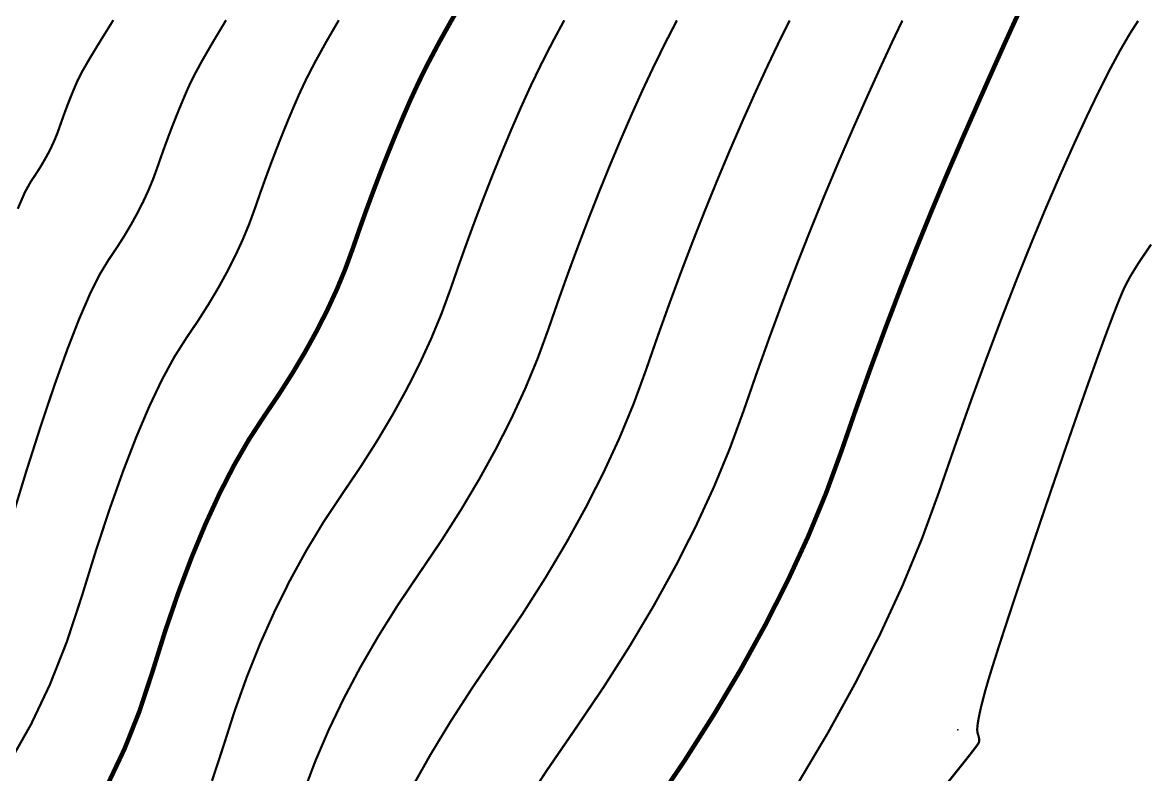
# Model space of a CAD drawing. Extents: x 940 to 1495, y 832 to 1212.
# Drawn here: x 1182.85 to 1220.45, y 868.97 to 894.16 of the extents above; entities that cross this region are included whole.
import ezdxf

# ---------------------------------------------------------------- set-up
doc = ezdxf.new("R2010")
doc.units = 0
doc.header["$LTSCALE"] = 0.5
doc.header["$PDSIZE"] = 0.2
doc.layers.add('DGX', color=2, linetype='CONTINUOUS')
doc.layers.add('ZDH', color=1, linetype='CONTINUOUS')

msp = doc.modelspace()

# ---------------------------------------------------------------- linework, layer by layer
at = {"layer": 'DGX', "color": 3, "linetype": 'Continuous', "const_width": 0.15, "flags": 128}
for points in [[(1197.67, 895.021), (1197.212, 894.236), (1196.798, 893.496), (1196.429, 892.8), (1196.106, 892.15), (1195.827, 891.545), (1195.572, 890.958), (1195.321, 890.361), (1195.075, 889.754), (1194.832, 889.137), (1194.593, 888.511), (1194.358, 887.875), (1194.127, 887.229), (1193.899, 886.573), (1193.656, 885.907), (1193.376, 885.231), (1193.06, 884.546), (1192.708, 883.851), (1192.32, 883.146), (1191.895, 882.431), (1191.434, 881.707), (1190.937, 880.973), (1190.427, 880.192), (1189.93, 879.33), (1189.445, 878.386), (1188.973, 877.36), (1188.512, 876.252), (1188.064, 875.062), (1187.628, 873.79), (1187.205, 872.436), (1186.761, 871.088), (1186.264, 869.834), (1185.714, 868.674)], [(1197.67, 895.021), (1197.212, 894.236), (1196.798, 893.496), (1196.429, 892.8), (1196.106, 892.15), (1195.827, 891.545), (1195.572, 890.958), (1195.321, 890.361), (1195.075, 889.754), (1194.832, 889.137), (1194.593, 888.511), (1194.358, 887.875), (1194.127, 887.229), (1193.899, 886.573), (1193.656, 885.907), (1193.376, 885.231), (1193.06, 884.546), (1192.708, 883.851), (1192.32, 883.146), (1191.895, 882.431), (1191.434, 881.707), (1190.937, 880.973), (1190.427, 880.192), (1189.93, 879.33), (1189.445, 878.386), (1188.973, 877.36), (1188.512, 876.252), (1188.064, 875.062), (1187.628, 873.79), (1187.205, 872.436), (1186.761, 871.088), (1186.264, 869.834), (1185.714, 868.674)], [(1197.67, 895.021), (1197.212, 894.236), (1196.798, 893.496), (1196.429, 892.8), (1196.106, 892.15), (1195.827, 891.545), (1195.572, 890.958), (1195.321, 890.361), (1195.075, 889.754), (1194.832, 889.137), (1194.593, 888.511), (1194.358, 887.875), (1194.127, 887.229), (1193.899, 886.573), (1193.656, 885.907), (1193.376, 885.231), (1193.06, 884.546), (1192.708, 883.851), (1192.32, 883.146), (1191.895, 882.431), (1191.434, 881.707), (1190.937, 880.973), (1190.427, 880.192), (1189.93, 879.33), (1189.445, 878.386), (1188.973, 877.36), (1188.512, 876.252), (1188.064, 875.062), (1187.628, 873.79), (1187.205, 872.436), (1186.761, 871.088), (1186.264, 869.834), (1185.714, 868.674)], [(1197.67, 895.021), (1197.212, 894.236), (1196.798, 893.496), (1196.429, 892.8), (1196.106, 892.15), (1195.827, 891.545), (1195.572, 890.958), (1195.321, 890.361), (1195.075, 889.754), (1194.832, 889.137), (1194.593, 888.511), (1194.358, 887.875), (1194.127, 887.229), (1193.899, 886.573), (1193.656, 885.907), (1193.376, 885.231), (1193.06, 884.546), (1192.708, 883.851), (1192.32, 883.146), (1191.895, 882.431), (1191.434, 881.707), (1190.937, 880.973), (1190.427, 880.192), (1189.93, 879.33), (1189.445, 878.386), (1188.973, 877.36), (1188.512, 876.252), (1188.064, 875.062), (1187.628, 873.79), (1187.205, 872.436), (1186.761, 871.088), (1186.264, 869.834), (1185.714, 868.674)], [(1197.67, 895.021), (1197.212, 894.236), (1196.798, 893.496), (1196.429, 892.8), (1196.106, 892.15), (1195.827, 891.545), (1195.572, 890.958), (1195.321, 890.361), (1195.075, 889.754), (1194.832, 889.137), (1194.593, 888.511), (1194.358, 887.875), (1194.127, 887.229), (1193.899, 886.573), (1193.656, 885.907), (1193.376, 885.231), (1193.06, 884.546), (1192.708, 883.851), (1192.32, 883.146), (1191.895, 882.431), (1191.434, 881.707), (1190.937, 880.973), (1190.427, 880.192), (1189.93, 879.33), (1189.445, 878.386), (1188.973, 877.36), (1188.512, 876.252), (1188.064, 875.062), (1187.628, 873.79), (1187.205, 872.436), (1186.761, 871.088), (1186.264, 869.834), (1185.714, 868.674)], [(1197.67, 895.021), (1197.212, 894.236), (1196.798, 893.496), (1196.429, 892.8), (1196.106, 892.15), (1195.827, 891.545), (1195.572, 890.958), (1195.321, 890.361), (1195.075, 889.754), (1194.832, 889.137), (1194.593, 888.511), (1194.358, 887.875), (1194.127, 887.229), (1193.899, 886.573), (1193.656, 885.907), (1193.376, 885.231), (1193.06, 884.546), (1192.708, 883.851), (1192.32, 883.146), (1191.895, 882.431), (1191.434, 881.707), (1190.937, 880.973), (1190.427, 880.192), (1189.93, 879.33), (1189.445, 878.386), (1188.973, 877.36), (1188.512, 876.252), (1188.064, 875.062), (1187.628, 873.79), (1187.205, 872.436), (1186.761, 871.088), (1186.264, 869.834), (1185.714, 868.674)], [(1216.364, 894.833), (1216.083, 894.226), (1215.743, 893.479), (1215.344, 892.59), (1214.887, 891.561), (1214.37, 890.391), (1213.828, 889.14), (1213.294, 887.868), (1212.768, 886.576), (1212.251, 885.262), (1211.742, 883.928), (1211.241, 882.573), (1210.749, 881.196), (1210.265, 879.799), (1209.747, 878.381), (1209.151, 876.942), (1208.478, 875.483), (1207.728, 874.002), (1206.9, 872.501), (1205.995, 870.979), (1205.014, 869.436), (1203.954, 867.872)], [(1216.364, 894.833), (1216.083, 894.226), (1215.743, 893.479), (1215.344, 892.59), (1214.887, 891.561), (1214.37, 890.391), (1213.828, 889.14), (1213.294, 887.868), (1212.768, 886.576), (1212.251, 885.262), (1211.742, 883.928), (1211.241, 882.573), (1210.749, 881.196), (1210.265, 879.799), (1209.747, 878.381), (1209.151, 876.942), (1208.478, 875.483), (1207.728, 874.002), (1206.9, 872.501), (1205.995, 870.979), (1205.014, 869.436), (1203.954, 867.872)], [(1216.364, 894.833), (1216.083, 894.226), (1215.743, 893.479), (1215.344, 892.59), (1214.887, 891.561), (1214.37, 890.391), (1213.828, 889.14), (1213.294, 887.868), (1212.768, 886.576), (1212.251, 885.262), (1211.742, 883.928), (1211.241, 882.573), (1210.749, 881.196), (1210.265, 879.799), (1209.747, 878.381), (1209.151, 876.942), (1208.478, 875.483), (1207.728, 874.002), (1206.9, 872.501), (1205.995, 870.979), (1205.014, 869.436), (1203.954, 867.872)], [(1216.364, 894.833), (1216.083, 894.226), (1215.743, 893.479), (1215.344, 892.59), (1214.887, 891.561), (1214.37, 890.391), (1213.828, 889.14), (1213.294, 887.868), (1212.768, 886.576), (1212.251, 885.262), (1211.742, 883.928), (1211.241, 882.573), (1210.749, 881.196), (1210.265, 879.799), (1209.747, 878.381), (1209.151, 876.942), (1208.478, 875.483), (1207.728, 874.002), (1206.9, 872.501), (1205.995, 870.979), (1205.014, 869.436), (1203.954, 867.872)], [(1216.364, 894.833), (1216.083, 894.226), (1215.743, 893.479), (1215.344, 892.59), (1214.887, 891.561), (1214.37, 890.391), (1213.828, 889.14), (1213.294, 887.868), (1212.768, 886.576), (1212.251, 885.262), (1211.742, 883.928), (1211.241, 882.573), (1210.749, 881.196), (1210.265, 879.799), (1209.747, 878.381), (1209.151, 876.942), (1208.478, 875.483), (1207.728, 874.002), (1206.9, 872.501), (1205.995, 870.979), (1205.014, 869.436), (1203.954, 867.872)], [(1216.364, 894.833), (1216.083, 894.226), (1215.743, 893.479), (1215.344, 892.59), (1214.887, 891.561), (1214.37, 890.391), (1213.828, 889.14), (1213.294, 887.868), (1212.768, 886.576), (1212.251, 885.262), (1211.742, 883.928), (1211.241, 882.573), (1210.749, 881.196), (1210.265, 879.799), (1209.747, 878.381), (1209.151, 876.942), (1208.478, 875.483), (1207.728, 874.002), (1206.9, 872.501), (1205.995, 870.979), (1205.014, 869.436), (1203.954, 867.872)]]:
    msp.add_lwpolyline(points, dxfattribs=at)
at = {"layer": 'DGX', "linetype": 'Continuous', "const_width": 0.075, "flags": 128}
for points in [[(1193.438, 894.238), (1193.009, 893.499), (1192.646, 892.842), (1192.349, 892.268), (1192.118, 891.776), (1191.921, 891.322), (1191.727, 890.86), (1191.536, 890.39), (1191.348, 889.912), (1191.163, 889.428), (1190.981, 888.935), (1190.802, 888.435), (1190.626, 887.927), (1190.438, 887.412), (1190.221, 886.889), (1189.977, 886.359), (1189.704, 885.821), (1189.404, 885.275), (1189.075, 884.722), (1188.718, 884.161), (1188.333, 883.593), (1187.929, 882.957), (1187.516, 882.194), (1187.093, 881.305), (1186.661, 880.288), (1186.219, 879.144), (1185.767, 877.873), (1185.306, 876.475), (1184.835, 874.95), (1184.329, 873.414), (1183.764, 871.986), (1183.138, 870.665), (1182.452, 869.45)], [(1193.438, 894.238), (1193.009, 893.499), (1192.646, 892.842), (1192.349, 892.268), (1192.118, 891.776), (1191.921, 891.322), (1191.727, 890.86), (1191.536, 890.39), (1191.348, 889.912), (1191.163, 889.428), (1190.981, 888.935), (1190.802, 888.435), (1190.626, 887.927), (1190.438, 887.412), (1190.221, 886.889), (1189.977, 886.359), (1189.704, 885.821), (1189.404, 885.275), (1189.075, 884.722), (1188.718, 884.161), (1188.333, 883.593), (1187.929, 882.957), (1187.516, 882.194), (1187.093, 881.305), (1186.661, 880.288), (1186.219, 879.144), (1185.767, 877.873), (1185.306, 876.475), (1184.835, 874.95), (1184.329, 873.414), (1183.764, 871.986), (1183.138, 870.665), (1182.452, 869.45)], [(1193.438, 894.238), (1193.009, 893.499), (1192.646, 892.842), (1192.349, 892.268), (1192.118, 891.776), (1191.921, 891.322), (1191.727, 890.86), (1191.536, 890.39), (1191.348, 889.912), (1191.163, 889.428), (1190.981, 888.935), (1190.802, 888.435), (1190.626, 887.927), (1190.438, 887.412), (1190.221, 886.889), (1189.977, 886.359), (1189.704, 885.821), (1189.404, 885.275), (1189.075, 884.722), (1188.718, 884.161), (1188.333, 883.593), (1187.929, 882.957), (1187.516, 882.194), (1187.093, 881.305), (1186.661, 880.288), (1186.219, 879.144), (1185.767, 877.873), (1185.306, 876.475), (1184.835, 874.95), (1184.329, 873.414), (1183.764, 871.986), (1183.138, 870.665), (1182.452, 869.45)], [(1193.438, 894.238), (1193.009, 893.499), (1192.646, 892.842), (1192.349, 892.268), (1192.118, 891.776), (1191.921, 891.322), (1191.727, 890.86), (1191.536, 890.39), (1191.348, 889.912), (1191.163, 889.428), (1190.981, 888.935), (1190.802, 888.435), (1190.626, 887.927), (1190.438, 887.412), (1190.221, 886.889), (1189.977, 886.359), (1189.704, 885.821), (1189.404, 885.275), (1189.075, 884.722), (1188.718, 884.161), (1188.333, 883.593), (1187.929, 882.957), (1187.516, 882.194), (1187.093, 881.305), (1186.661, 880.288), (1186.219, 879.144), (1185.767, 877.873), (1185.306, 876.475), (1184.835, 874.95), (1184.329, 873.414), (1183.764, 871.986), (1183.138, 870.665), (1182.452, 869.45)], [(1193.438, 894.238), (1193.009, 893.499), (1192.646, 892.842), (1192.349, 892.268), (1192.118, 891.776), (1191.921, 891.322), (1191.727, 890.86), (1191.536, 890.39), (1191.348, 889.912), (1191.163, 889.428), (1190.981, 888.935), (1190.802, 888.435), (1190.626, 887.927), (1190.438, 887.412), (1190.221, 886.889), (1189.977, 886.359), (1189.704, 885.821), (1189.404, 885.275), (1189.075, 884.722), (1188.718, 884.161), (1188.333, 883.593), (1187.929, 882.957), (1187.516, 882.194), (1187.093, 881.305), (1186.661, 880.288), (1186.219, 879.144), (1185.767, 877.873), (1185.306, 876.475), (1184.835, 874.95), (1184.329, 873.414), (1183.764, 871.986), (1183.138, 870.665), (1182.452, 869.45)], [(1193.438, 894.238), (1193.009, 893.499), (1192.646, 892.842), (1192.349, 892.268), (1192.118, 891.776), (1191.921, 891.322), (1191.727, 890.86), (1191.536, 890.39), (1191.348, 889.912), (1191.163, 889.428), (1190.981, 888.935), (1190.802, 888.435), (1190.626, 887.927), (1190.438, 887.412), (1190.221, 886.889), (1189.977, 886.359), (1189.704, 885.821), (1189.404, 885.275), (1189.075, 884.722), (1188.718, 884.161), (1188.333, 883.593), (1187.929, 882.957), (1187.516, 882.194), (1187.093, 881.305), (1186.661, 880.288), (1186.219, 879.144), (1185.767, 877.873), (1185.306, 876.475), (1184.835, 874.95), (1184.329, 873.414), (1183.764, 871.986), (1183.138, 870.665), (1182.452, 869.45)], [(1189.663, 894.24), (1189.22, 893.502), (1188.863, 892.884), (1188.593, 892.386), (1188.409, 892.007), (1188.27, 891.685), (1188.133, 891.358), (1187.997, 891.025), (1187.864, 890.688), (1187.733, 890.344), (1187.605, 889.995), (1187.478, 889.641), (1187.353, 889.282), (1187.22, 888.917), (1187.067, 888.547), (1186.893, 888.171), (1186.7, 887.79), (1186.488, 887.404), (1186.255, 887.012), (1186.002, 886.615), (1185.73, 886.213), (1185.431, 885.722), (1185.102, 885.059), (1184.741, 884.223), (1184.349, 883.215), (1183.925, 882.035), (1183.47, 880.683), (1182.983, 879.159), (1182.465, 877.463)], [(1189.663, 894.24), (1189.22, 893.502), (1188.863, 892.884), (1188.593, 892.386), (1188.409, 892.007), (1188.27, 891.685), (1188.133, 891.358), (1187.997, 891.025), (1187.864, 890.688), (1187.733, 890.344), (1187.605, 889.995), (1187.478, 889.641), (1187.353, 889.282), (1187.22, 888.917), (1187.067, 888.547), (1186.893, 888.171), (1186.7, 887.79), (1186.488, 887.404), (1186.255, 887.012), (1186.002, 886.615), (1185.73, 886.213), (1185.431, 885.722), (1185.102, 885.059), (1184.741, 884.223), (1184.349, 883.215), (1183.925, 882.035), (1183.47, 880.683), (1182.983, 879.159), (1182.465, 877.463)], [(1189.663, 894.24), (1189.22, 893.502), (1188.863, 892.884), (1188.593, 892.386), (1188.409, 892.007), (1188.27, 891.685), (1188.133, 891.358), (1187.997, 891.025), (1187.864, 890.688), (1187.733, 890.344), (1187.605, 889.995), (1187.478, 889.641), (1187.353, 889.282), (1187.22, 888.917), (1187.067, 888.547), (1186.893, 888.171), (1186.7, 887.79), (1186.488, 887.404), (1186.255, 887.012), (1186.002, 886.615), (1185.73, 886.213), (1185.431, 885.722), (1185.102, 885.059), (1184.741, 884.223), (1184.349, 883.215), (1183.925, 882.035), (1183.47, 880.683), (1182.983, 879.159), (1182.465, 877.463)], [(1189.663, 894.24), (1189.22, 893.502), (1188.863, 892.884), (1188.593, 892.386), (1188.409, 892.007), (1188.27, 891.685), (1188.133, 891.358), (1187.997, 891.025), (1187.864, 890.688), (1187.733, 890.344), (1187.605, 889.995), (1187.478, 889.641), (1187.353, 889.282), (1187.22, 888.917), (1187.067, 888.547), (1186.893, 888.171), (1186.7, 887.79), (1186.488, 887.404), (1186.255, 887.012), (1186.002, 886.615), (1185.73, 886.213), (1185.431, 885.722), (1185.102, 885.059), (1184.741, 884.223), (1184.349, 883.215), (1183.925, 882.035), (1183.47, 880.683), (1182.983, 879.159), (1182.465, 877.463)], [(1189.663, 894.24), (1189.22, 893.502), (1188.863, 892.884), (1188.593, 892.386), (1188.409, 892.007), (1188.27, 891.685), (1188.133, 891.358), (1187.997, 891.025), (1187.864, 890.688), (1187.733, 890.344), (1187.605, 889.995), (1187.478, 889.641), (1187.353, 889.282), (1187.22, 888.917), (1187.067, 888.547), (1186.893, 888.171), (1186.7, 887.79), (1186.488, 887.404), (1186.255, 887.012), (1186.002, 886.615), (1185.73, 886.213), (1185.431, 885.722), (1185.102, 885.059), (1184.741, 884.223), (1184.349, 883.215), (1183.925, 882.035), (1183.47, 880.683), (1182.983, 879.159), (1182.465, 877.463)], [(1189.663, 894.24), (1189.22, 893.502), (1188.863, 892.884), (1188.593, 892.386), (1188.409, 892.007), (1188.27, 891.685), (1188.133, 891.358), (1187.997, 891.025), (1187.864, 890.688), (1187.733, 890.344), (1187.605, 889.995), (1187.478, 889.641), (1187.353, 889.282), (1187.22, 888.917), (1187.067, 888.547), (1186.893, 888.171), (1186.7, 887.79), (1186.488, 887.404), (1186.255, 887.012), (1186.002, 886.615), (1185.73, 886.213), (1185.431, 885.722), (1185.102, 885.059), (1184.741, 884.223), (1184.349, 883.215), (1183.925, 882.035), (1183.47, 880.683), (1182.983, 879.159), (1182.465, 877.463)], [(1185.889, 894.242), (1185.431, 893.506), (1185.08, 892.926), (1184.837, 892.504), (1184.701, 892.238), (1184.619, 892.049), (1184.538, 891.857), (1184.459, 891.661), (1184.38, 891.463), (1184.303, 891.261), (1184.228, 891.056), (1184.153, 890.848), (1184.08, 890.637), (1184.002, 890.422), (1183.912, 890.205), (1183.81, 889.984), (1183.697, 889.76), (1183.571, 889.533), (1183.435, 889.303), (1183.286, 889.07), (1183.126, 888.833), (1182.933, 888.487), (1182.688, 887.923)], [(1185.889, 894.242), (1185.431, 893.506), (1185.08, 892.926), (1184.837, 892.504), (1184.701, 892.238), (1184.619, 892.049), (1184.538, 891.857), (1184.459, 891.661), (1184.38, 891.463), (1184.303, 891.261), (1184.228, 891.056), (1184.153, 890.848), (1184.08, 890.637), (1184.002, 890.422), (1183.912, 890.205), (1183.81, 889.984), (1183.697, 889.76), (1183.571, 889.533), (1183.435, 889.303), (1183.286, 889.07), (1183.126, 888.833), (1182.933, 888.487), (1182.688, 887.923)], [(1185.889, 894.242), (1185.431, 893.506), (1185.08, 892.926), (1184.837, 892.504), (1184.701, 892.238), (1184.619, 892.049), (1184.538, 891.857), (1184.459, 891.661), (1184.38, 891.463), (1184.303, 891.261), (1184.228, 891.056), (1184.153, 890.848), (1184.08, 890.637), (1184.002, 890.422), (1183.912, 890.205), (1183.81, 889.984), (1183.697, 889.76), (1183.571, 889.533), (1183.435, 889.303), (1183.286, 889.07), (1183.126, 888.833), (1182.933, 888.487), (1182.688, 887.923)], [(1185.889, 894.242), (1185.431, 893.506), (1185.08, 892.926), (1184.837, 892.504), (1184.701, 892.238), (1184.619, 892.049), (1184.538, 891.857), (1184.459, 891.661), (1184.38, 891.463), (1184.303, 891.261), (1184.228, 891.056), (1184.153, 890.848), (1184.08, 890.637), (1184.002, 890.422), (1183.912, 890.205), (1183.81, 889.984), (1183.697, 889.76), (1183.571, 889.533), (1183.435, 889.303), (1183.286, 889.07), (1183.126, 888.833), (1182.933, 888.487), (1182.688, 887.923)], [(1185.889, 894.242), (1185.431, 893.506), (1185.08, 892.926), (1184.837, 892.504), (1184.701, 892.238), (1184.619, 892.049), (1184.538, 891.857), (1184.459, 891.661), (1184.38, 891.463), (1184.303, 891.261), (1184.228, 891.056), (1184.153, 890.848), (1184.08, 890.637), (1184.002, 890.422), (1183.912, 890.205), (1183.81, 889.984), (1183.697, 889.76), (1183.571, 889.533), (1183.435, 889.303), (1183.286, 889.07), (1183.126, 888.833), (1182.933, 888.487), (1182.688, 887.923)], [(1185.889, 894.242), (1185.431, 893.506), (1185.08, 892.926), (1184.837, 892.504), (1184.701, 892.238), (1184.619, 892.049), (1184.538, 891.857), (1184.459, 891.661), (1184.38, 891.463), (1184.303, 891.261), (1184.228, 891.056), (1184.153, 890.848), (1184.08, 890.637), (1184.002, 890.422), (1183.912, 890.205), (1183.81, 889.984), (1183.697, 889.76), (1183.571, 889.533), (1183.435, 889.303), (1183.286, 889.07), (1183.126, 888.833), (1182.933, 888.487), (1182.688, 887.923)], [(1200.986, 894.234), (1200.587, 893.492), (1200.212, 892.758), (1199.862, 892.033), (1199.535, 891.315), (1199.223, 890.595), (1198.916, 889.863), (1198.613, 889.118), (1198.316, 888.362), (1198.023, 887.594), (1197.735, 886.814), (1197.451, 886.022), (1197.173, 885.218), (1196.874, 884.402), (1196.531, 883.574), (1196.144, 882.733), (1195.712, 881.881), (1195.236, 881.017), (1194.715, 880.141), (1194.15, 879.253), (1193.54, 878.352), (1192.925, 877.428), (1192.345, 876.466), (1191.798, 875.468), (1191.285, 874.433), (1190.806, 873.361), (1190.362, 872.252), (1189.951, 871.106), (1189.574, 869.923), (1189.192, 868.762)], [(1200.986, 894.234), (1200.587, 893.492), (1200.212, 892.758), (1199.862, 892.033), (1199.535, 891.315), (1199.223, 890.595), (1198.916, 889.863), (1198.613, 889.118), (1198.316, 888.362), (1198.023, 887.594), (1197.735, 886.814), (1197.451, 886.022), (1197.173, 885.218), (1196.874, 884.402), (1196.531, 883.574), (1196.144, 882.733), (1195.712, 881.881), (1195.236, 881.017), (1194.715, 880.141), (1194.15, 879.253), (1193.54, 878.352), (1192.925, 877.428), (1192.345, 876.466), (1191.798, 875.468), (1191.285, 874.433), (1190.806, 873.361), (1190.362, 872.252), (1189.951, 871.106), (1189.574, 869.923), (1189.192, 868.762)], [(1200.986, 894.234), (1200.587, 893.492), (1200.212, 892.758), (1199.862, 892.033), (1199.535, 891.315), (1199.223, 890.595), (1198.916, 889.863), (1198.613, 889.118), (1198.316, 888.362), (1198.023, 887.594), (1197.735, 886.814), (1197.451, 886.022), (1197.173, 885.218), (1196.874, 884.402), (1196.531, 883.574), (1196.144, 882.733), (1195.712, 881.881), (1195.236, 881.017), (1194.715, 880.141), (1194.15, 879.253), (1193.54, 878.352), (1192.925, 877.428), (1192.345, 876.466), (1191.798, 875.468), (1191.285, 874.433), (1190.806, 873.361), (1190.362, 872.252), (1189.951, 871.106), (1189.574, 869.923), (1189.192, 868.762)], [(1200.986, 894.234), (1200.587, 893.492), (1200.212, 892.758), (1199.862, 892.033), (1199.535, 891.315), (1199.223, 890.595), (1198.916, 889.863), (1198.613, 889.118), (1198.316, 888.362), (1198.023, 887.594), (1197.735, 886.814), (1197.451, 886.022), (1197.173, 885.218), (1196.874, 884.402), (1196.531, 883.574), (1196.144, 882.733), (1195.712, 881.881), (1195.236, 881.017), (1194.715, 880.141), (1194.15, 879.253), (1193.54, 878.352), (1192.925, 877.428), (1192.345, 876.466), (1191.798, 875.468), (1191.285, 874.433), (1190.806, 873.361), (1190.362, 872.252), (1189.951, 871.106), (1189.574, 869.923), (1189.192, 868.762)], [(1200.986, 894.234), (1200.587, 893.492), (1200.212, 892.758), (1199.862, 892.033), (1199.535, 891.315), (1199.223, 890.595), (1198.916, 889.863), (1198.613, 889.118), (1198.316, 888.362), (1198.023, 887.594), (1197.735, 886.814), (1197.451, 886.022), (1197.173, 885.218), (1196.874, 884.402), (1196.531, 883.574), (1196.144, 882.733), (1195.712, 881.881), (1195.236, 881.017), (1194.715, 880.141), (1194.15, 879.253), (1193.54, 878.352), (1192.925, 877.428), (1192.345, 876.466), (1191.798, 875.468), (1191.285, 874.433), (1190.806, 873.361), (1190.362, 872.252), (1189.951, 871.106), (1189.574, 869.923), (1189.192, 868.762)], [(1200.986, 894.234), (1200.587, 893.492), (1200.212, 892.758), (1199.862, 892.033), (1199.535, 891.315), (1199.223, 890.595), (1198.916, 889.863), (1198.613, 889.118), (1198.316, 888.362), (1198.023, 887.594), (1197.735, 886.814), (1197.451, 886.022), (1197.173, 885.218), (1196.874, 884.402), (1196.531, 883.574), (1196.144, 882.733), (1195.712, 881.881), (1195.236, 881.017), (1194.715, 880.141), (1194.15, 879.253), (1193.54, 878.352), (1192.925, 877.428), (1192.345, 876.466), (1191.798, 875.468), (1191.285, 874.433), (1190.806, 873.361), (1190.362, 872.252), (1189.951, 871.106), (1189.574, 869.923), (1189.192, 868.762)], [(1204.76, 894.232), (1204.376, 893.489), (1203.995, 892.716), (1203.618, 891.915), (1203.244, 891.084), (1202.874, 890.231), (1202.51, 889.364), (1202.152, 888.483), (1201.8, 887.587), (1201.453, 886.678), (1201.111, 885.754), (1200.776, 884.816), (1200.446, 883.863), (1200.092, 882.897), (1199.686, 881.916), (1199.227, 880.921), (1198.716, 879.911), (1198.152, 878.888), (1197.535, 877.85), (1196.866, 876.798), (1196.144, 875.732), (1195.423, 874.663), (1194.759, 873.602), (1194.15, 872.55), (1193.597, 871.505), (1193.1, 870.469), (1192.659, 869.441), (1192.274, 868.421)], [(1204.76, 894.232), (1204.376, 893.489), (1203.995, 892.716), (1203.618, 891.915), (1203.244, 891.084), (1202.874, 890.231), (1202.51, 889.364), (1202.152, 888.483), (1201.8, 887.587), (1201.453, 886.678), (1201.111, 885.754), (1200.776, 884.816), (1200.446, 883.863), (1200.092, 882.897), (1199.686, 881.916), (1199.227, 880.921), (1198.716, 879.911), (1198.152, 878.888), (1197.535, 877.85), (1196.866, 876.798), (1196.144, 875.732), (1195.423, 874.663), (1194.759, 873.602), (1194.15, 872.55), (1193.597, 871.505), (1193.1, 870.469), (1192.659, 869.441), (1192.274, 868.421)], [(1204.76, 894.232), (1204.376, 893.489), (1203.995, 892.716), (1203.618, 891.915), (1203.244, 891.084), (1202.874, 890.231), (1202.51, 889.364), (1202.152, 888.483), (1201.8, 887.587), (1201.453, 886.678), (1201.111, 885.754), (1200.776, 884.816), (1200.446, 883.863), (1200.092, 882.897), (1199.686, 881.916), (1199.227, 880.921), (1198.716, 879.911), (1198.152, 878.888), (1197.535, 877.85), (1196.866, 876.798), (1196.144, 875.732), (1195.423, 874.663), (1194.759, 873.602), (1194.15, 872.55), (1193.597, 871.505), (1193.1, 870.469), (1192.659, 869.441), (1192.274, 868.421)], [(1204.76, 894.232), (1204.376, 893.489), (1203.995, 892.716), (1203.618, 891.915), (1203.244, 891.084), (1202.874, 890.231), (1202.51, 889.364), (1202.152, 888.483), (1201.8, 887.587), (1201.453, 886.678), (1201.111, 885.754), (1200.776, 884.816), (1200.446, 883.863), (1200.092, 882.897), (1199.686, 881.916), (1199.227, 880.921), (1198.716, 879.911), (1198.152, 878.888), (1197.535, 877.85), (1196.866, 876.798), (1196.144, 875.732), (1195.423, 874.663), (1194.759, 873.602), (1194.15, 872.55), (1193.597, 871.505), (1193.1, 870.469), (1192.659, 869.441), (1192.274, 868.421)], [(1204.76, 894.232), (1204.376, 893.489), (1203.995, 892.716), (1203.618, 891.915), (1203.244, 891.084), (1202.874, 890.231), (1202.51, 889.364), (1202.152, 888.483), (1201.8, 887.587), (1201.453, 886.678), (1201.111, 885.754), (1200.776, 884.816), (1200.446, 883.863), (1200.092, 882.897), (1199.686, 881.916), (1199.227, 880.921), (1198.716, 879.911), (1198.152, 878.888), (1197.535, 877.85), (1196.866, 876.798), (1196.144, 875.732), (1195.423, 874.663), (1194.759, 873.602), (1194.15, 872.55), (1193.597, 871.505), (1193.1, 870.469), (1192.659, 869.441), (1192.274, 868.421)], [(1204.76, 894.232), (1204.376, 893.489), (1203.995, 892.716), (1203.618, 891.915), (1203.244, 891.084), (1202.874, 890.231), (1202.51, 889.364), (1202.152, 888.483), (1201.8, 887.587), (1201.453, 886.678), (1201.111, 885.754), (1200.776, 884.816), (1200.446, 883.863), (1200.092, 882.897), (1199.686, 881.916), (1199.227, 880.921), (1198.716, 879.911), (1198.152, 878.888), (1197.535, 877.85), (1196.866, 876.798), (1196.144, 875.732), (1195.423, 874.663), (1194.759, 873.602), (1194.15, 872.55), (1193.597, 871.505), (1193.1, 870.469), (1192.659, 869.441), (1192.274, 868.421)], [(1208.535, 894.23), (1208.165, 893.486), (1207.778, 892.674), (1207.374, 891.797), (1206.953, 890.853), (1206.525, 889.867), (1206.105, 888.865), (1205.691, 887.847), (1205.283, 886.812), (1204.882, 885.761), (1204.488, 884.693), (1204.1, 883.609), (1203.719, 882.509), (1203.31, 881.391), (1202.841, 880.258), (1202.311, 879.108), (1201.72, 877.942), (1201.068, 876.759), (1200.355, 875.56), (1199.582, 874.344), (1198.747, 873.112), (1197.921, 871.898), (1197.173, 870.738), (1196.502, 869.631), (1195.909, 868.578)], [(1208.535, 894.23), (1208.165, 893.486), (1207.778, 892.674), (1207.374, 891.797), (1206.953, 890.853), (1206.525, 889.867), (1206.105, 888.865), (1205.691, 887.847), (1205.283, 886.812), (1204.882, 885.761), (1204.488, 884.693), (1204.1, 883.609), (1203.719, 882.509), (1203.31, 881.391), (1202.841, 880.258), (1202.311, 879.108), (1201.72, 877.942), (1201.068, 876.759), (1200.355, 875.56), (1199.582, 874.344), (1198.747, 873.112), (1197.921, 871.898), (1197.173, 870.738), (1196.502, 869.631), (1195.909, 868.578)], [(1208.535, 894.23), (1208.165, 893.486), (1207.778, 892.674), (1207.374, 891.797), (1206.953, 890.853), (1206.525, 889.867), (1206.105, 888.865), (1205.691, 887.847), (1205.283, 886.812), (1204.882, 885.761), (1204.488, 884.693), (1204.1, 883.609), (1203.719, 882.509), (1203.31, 881.391), (1202.841, 880.258), (1202.311, 879.108), (1201.72, 877.942), (1201.068, 876.759), (1200.355, 875.56), (1199.582, 874.344), (1198.747, 873.112), (1197.921, 871.898), (1197.173, 870.738), (1196.502, 869.631), (1195.909, 868.578)], [(1208.535, 894.23), (1208.165, 893.486), (1207.778, 892.674), (1207.374, 891.797), (1206.953, 890.853), (1206.525, 889.867), (1206.105, 888.865), (1205.691, 887.847), (1205.283, 886.812), (1204.882, 885.761), (1204.488, 884.693), (1204.1, 883.609), (1203.719, 882.509), (1203.31, 881.391), (1202.841, 880.258), (1202.311, 879.108), (1201.72, 877.942), (1201.068, 876.759), (1200.355, 875.56), (1199.582, 874.344), (1198.747, 873.112), (1197.921, 871.898), (1197.173, 870.738), (1196.502, 869.631), (1195.909, 868.578)], [(1212.309, 894.228), (1211.954, 893.482), (1211.561, 892.632), (1211.13, 891.679), (1210.661, 890.622), (1210.177, 889.504), (1209.699, 888.367), (1209.23, 887.211), (1208.767, 886.037), (1208.312, 884.844), (1207.865, 883.633), (1207.425, 882.403), (1206.992, 881.154), (1206.528, 879.886), (1205.996, 878.6), (1205.394, 877.295), (1204.724, 875.972), (1203.984, 874.63), (1203.175, 873.269), (1202.298, 871.89), (1201.351, 870.492), (1200.419, 869.134), (1199.587, 867.874)], [(1212.309, 894.228), (1211.954, 893.482), (1211.561, 892.632), (1211.13, 891.679), (1210.661, 890.622), (1210.177, 889.504), (1209.699, 888.367), (1209.23, 887.211), (1208.767, 886.037), (1208.312, 884.844), (1207.865, 883.633), (1207.425, 882.403), (1206.992, 881.154), (1206.528, 879.886), (1205.996, 878.6), (1205.394, 877.295), (1204.724, 875.972), (1203.984, 874.63), (1203.175, 873.269), (1202.298, 871.89), (1201.351, 870.492), (1200.419, 869.134), (1199.587, 867.874)], [(1212.309, 894.228), (1211.954, 893.482), (1211.561, 892.632), (1211.13, 891.679), (1210.661, 890.622), (1210.177, 889.504), (1209.699, 888.367), (1209.23, 887.211), (1208.767, 886.037), (1208.312, 884.844), (1207.865, 883.633), (1207.425, 882.403), (1206.992, 881.154), (1206.528, 879.886), (1205.996, 878.6), (1205.394, 877.295), (1204.724, 875.972), (1203.984, 874.63), (1203.175, 873.269), (1202.298, 871.89), (1201.351, 870.492), (1200.419, 869.134), (1199.587, 867.874)], [(1212.309, 894.228), (1211.954, 893.482), (1211.561, 892.632), (1211.13, 891.679), (1210.661, 890.622), (1210.177, 889.504), (1209.699, 888.367), (1209.23, 887.211), (1208.767, 886.037), (1208.312, 884.844), (1207.865, 883.633), (1207.425, 882.403), (1206.992, 881.154), (1206.528, 879.886), (1205.996, 878.6), (1205.394, 877.295), (1204.724, 875.972), (1203.984, 874.63), (1203.175, 873.269), (1202.298, 871.89), (1201.351, 870.492), (1200.419, 869.134), (1199.587, 867.874)], [(1212.309, 894.228), (1211.954, 893.482), (1211.561, 892.632), (1211.13, 891.679), (1210.661, 890.622), (1210.177, 889.504), (1209.699, 888.367), (1209.23, 887.211), (1208.767, 886.037), (1208.312, 884.844), (1207.865, 883.633), (1207.425, 882.403), (1206.992, 881.154), (1206.528, 879.886), (1205.996, 878.6), (1205.394, 877.295), (1204.724, 875.972), (1203.984, 874.63), (1203.175, 873.269), (1202.298, 871.89), (1201.351, 870.492), (1200.419, 869.134), (1199.587, 867.874)], [(1212.309, 894.228), (1211.954, 893.482), (1211.561, 892.632), (1211.13, 891.679), (1210.661, 890.622), (1210.177, 889.504), (1209.699, 888.367), (1209.23, 887.211), (1208.767, 886.037), (1208.312, 884.844), (1207.865, 883.633), (1207.425, 882.403), (1206.992, 881.154), (1206.528, 879.886), (1205.996, 878.6), (1205.394, 877.295), (1204.724, 875.972), (1203.984, 874.63), (1203.175, 873.269), (1202.298, 871.89), (1201.351, 870.492), (1200.419, 869.134), (1199.587, 867.874)], [(1220.202, 894.216), (1219.921, 893.78), (1219.609, 893.244), (1219.266, 892.606), (1218.892, 891.867), (1218.488, 891.027), (1218.053, 890.086), (1217.587, 889.044), (1217.102, 887.922), (1216.612, 886.742), (1216.115, 885.504), (1215.612, 884.208), (1215.103, 882.854), (1214.587, 881.442), (1214.066, 879.972), (1213.538, 878.445), (1212.965, 876.876), (1212.306, 875.285), (1211.561, 873.67), (1210.731, 872.033), (1209.816, 870.372), (1208.816, 868.688)], [(1220.202, 894.216), (1219.921, 893.78), (1219.609, 893.244), (1219.266, 892.606), (1218.892, 891.867), (1218.488, 891.027), (1218.053, 890.086), (1217.587, 889.044), (1217.102, 887.922), (1216.612, 886.742), (1216.115, 885.504), (1215.612, 884.208), (1215.103, 882.854), (1214.587, 881.442), (1214.066, 879.972), (1213.538, 878.445), (1212.965, 876.876), (1212.306, 875.285), (1211.561, 873.67), (1210.731, 872.033), (1209.816, 870.372), (1208.816, 868.688)], [(1220.202, 894.216), (1219.921, 893.78), (1219.609, 893.244), (1219.266, 892.606), (1218.892, 891.867), (1218.488, 891.027), (1218.053, 890.086), (1217.587, 889.044), (1217.102, 887.922), (1216.612, 886.742), (1216.115, 885.504), (1215.612, 884.208), (1215.103, 882.854), (1214.587, 881.442), (1214.066, 879.972), (1213.538, 878.445), (1212.965, 876.876), (1212.306, 875.285), (1211.561, 873.67), (1210.731, 872.033), (1209.816, 870.372), (1208.816, 868.688)], [(1220.202, 894.216), (1219.921, 893.78), (1219.609, 893.244), (1219.266, 892.606), (1218.892, 891.867), (1218.488, 891.027), (1218.053, 890.086), (1217.587, 889.044), (1217.102, 887.922), (1216.612, 886.742), (1216.115, 885.504), (1215.612, 884.208), (1215.103, 882.854), (1214.587, 881.442), (1214.066, 879.972), (1213.538, 878.445), (1212.965, 876.876), (1212.306, 875.285), (1211.561, 873.67), (1210.731, 872.033), (1209.816, 870.372), (1208.816, 868.688)], [(1220.202, 894.216), (1219.921, 893.78), (1219.609, 893.244), (1219.266, 892.606), (1218.892, 891.867), (1218.488, 891.027), (1218.053, 890.086), (1217.587, 889.044), (1217.102, 887.922), (1216.612, 886.742), (1216.115, 885.504), (1215.612, 884.208), (1215.103, 882.854), (1214.587, 881.442), (1214.066, 879.972), (1213.538, 878.445), (1212.965, 876.876), (1212.306, 875.285), (1211.561, 873.67), (1210.731, 872.033), (1209.816, 870.372), (1208.816, 868.688)], [(1220.202, 894.216), (1219.921, 893.78), (1219.609, 893.244), (1219.266, 892.606), (1218.892, 891.867), (1218.488, 891.027), (1218.053, 890.086), (1217.587, 889.044), (1217.102, 887.922), (1216.612, 886.742), (1216.115, 885.504), (1215.612, 884.208), (1215.103, 882.854), (1214.587, 881.442), (1214.066, 879.972), (1213.538, 878.445), (1212.965, 876.876), (1212.306, 875.285), (1211.561, 873.67), (1210.731, 872.033), (1209.816, 870.372), (1208.816, 868.688)], [(1220.637, 886.727), (1220.228, 886.126), (1219.924, 885.633), (1219.725, 885.246), (1219.558, 884.849), (1219.352, 884.323), (1219.106, 883.668), (1218.82, 882.884), (1218.494, 881.971), (1218.129, 880.93), (1217.723, 879.759), (1217.278, 878.46), (1216.837, 877.163), (1216.444, 875.997), (1216.098, 874.964), (1215.8, 874.063), (1215.549, 873.295), (1215.347, 872.658), (1215.191, 872.154), (1215.084, 871.782), (1215.007, 871.492), (1214.942, 871.233), (1214.891, 871.006), (1214.853, 870.811), (1214.828, 870.648), (1214.816, 870.516), (1214.817, 870.416), (1214.831, 870.348), (1214.849, 870.297), (1214.863, 870.249), (1214.873, 870.204), (1214.879, 870.162), (1214.88, 870.123), (1214.878, 870.087), (1214.871, 870.054), (1214.859, 870.024), (1214.815, 869.958), (1214.709, 869.818), (1214.542, 869.602), (1214.312, 869.312), (1214.02, 868.948), (1213.667, 868.508)], [(1220.637, 886.727), (1220.228, 886.126), (1219.924, 885.633), (1219.725, 885.246), (1219.558, 884.849), (1219.352, 884.323), (1219.106, 883.668), (1218.82, 882.884), (1218.494, 881.971), (1218.129, 880.93), (1217.723, 879.759), (1217.278, 878.46), (1216.837, 877.163), (1216.444, 875.997), (1216.098, 874.964), (1215.8, 874.063), (1215.549, 873.295), (1215.347, 872.658), (1215.191, 872.154), (1215.084, 871.782), (1215.007, 871.492), (1214.942, 871.233), (1214.891, 871.006), (1214.853, 870.811), (1214.828, 870.648), (1214.816, 870.516), (1214.817, 870.416), (1214.831, 870.348), (1214.849, 870.297), (1214.863, 870.249), (1214.873, 870.204), (1214.879, 870.162), (1214.88, 870.123), (1214.878, 870.087), (1214.871, 870.054), (1214.859, 870.024), (1214.815, 869.958), (1214.709, 869.818), (1214.542, 869.602), (1214.312, 869.312), (1214.02, 868.948), (1213.667, 868.508)], [(1220.637, 886.727), (1220.228, 886.126), (1219.924, 885.633), (1219.725, 885.246), (1219.558, 884.849), (1219.352, 884.323), (1219.106, 883.668), (1218.82, 882.884), (1218.494, 881.971), (1218.129, 880.93), (1217.723, 879.759), (1217.278, 878.46), (1216.837, 877.163), (1216.444, 875.997), (1216.098, 874.964), (1215.8, 874.063), (1215.549, 873.295), (1215.347, 872.658), (1215.191, 872.154), (1215.084, 871.782), (1215.007, 871.492), (1214.942, 871.233), (1214.891, 871.006), (1214.853, 870.811), (1214.828, 870.648), (1214.816, 870.516), (1214.817, 870.416), (1214.831, 870.348), (1214.849, 870.297), (1214.863, 870.249), (1214.873, 870.204), (1214.879, 870.162), (1214.88, 870.123), (1214.878, 870.087), (1214.871, 870.054), (1214.859, 870.024), (1214.815, 869.958), (1214.709, 869.818), (1214.542, 869.602), (1214.312, 869.312), (1214.02, 868.948), (1213.667, 868.508)], [(1220.637, 886.727), (1220.228, 886.126), (1219.924, 885.633), (1219.725, 885.246), (1219.558, 884.849), (1219.352, 884.323), (1219.106, 883.668), (1218.82, 882.884), (1218.494, 881.971), (1218.129, 880.93), (1217.723, 879.759), (1217.278, 878.46), (1216.837, 877.163), (1216.444, 875.997), (1216.098, 874.964), (1215.8, 874.063), (1215.549, 873.295), (1215.347, 872.658), (1215.191, 872.154), (1215.084, 871.782), (1215.007, 871.492), (1214.942, 871.233), (1214.891, 871.006), (1214.853, 870.811), (1214.828, 870.648), (1214.816, 870.516), (1214.817, 870.416), (1214.831, 870.348), (1214.849, 870.297), (1214.863, 870.249), (1214.873, 870.204), (1214.879, 870.162), (1214.88, 870.123), (1214.878, 870.087), (1214.871, 870.054), (1214.859, 870.024), (1214.815, 869.958), (1214.709, 869.818), (1214.542, 869.602), (1214.312, 869.312), (1214.02, 868.948), (1213.667, 868.508)], [(1220.637, 886.727), (1220.228, 886.126), (1219.924, 885.633), (1219.725, 885.246), (1219.558, 884.849), (1219.352, 884.323), (1219.106, 883.668), (1218.82, 882.884), (1218.494, 881.971), (1218.129, 880.93), (1217.723, 879.759), (1217.278, 878.46), (1216.837, 877.163), (1216.444, 875.997), (1216.098, 874.964), (1215.8, 874.063), (1215.549, 873.295), (1215.347, 872.658), (1215.191, 872.154), (1215.084, 871.782), (1215.007, 871.492), (1214.942, 871.233), (1214.891, 871.006), (1214.853, 870.811), (1214.828, 870.648), (1214.816, 870.516), (1214.817, 870.416), (1214.831, 870.348), (1214.849, 870.297), (1214.863, 870.249), (1214.873, 870.204), (1214.879, 870.162), (1214.88, 870.123), (1214.878, 870.087), (1214.871, 870.054), (1214.859, 870.024), (1214.815, 869.958), (1214.709, 869.818), (1214.542, 869.602), (1214.312, 869.312), (1214.02, 868.948), (1213.667, 868.508)], [(1220.637, 886.727), (1220.228, 886.126), (1219.924, 885.633), (1219.725, 885.246), (1219.558, 884.849), (1219.352, 884.323), (1219.106, 883.668), (1218.82, 882.884), (1218.494, 881.971), (1218.129, 880.93), (1217.723, 879.759), (1217.278, 878.46), (1216.837, 877.163), (1216.444, 875.997), (1216.098, 874.964), (1215.8, 874.063), (1215.549, 873.295), (1215.347, 872.658), (1215.191, 872.154), (1215.084, 871.782), (1215.007, 871.492), (1214.942, 871.233), (1214.891, 871.006), (1214.853, 870.811), (1214.828, 870.648), (1214.816, 870.516), (1214.817, 870.416), (1214.831, 870.348), (1214.849, 870.297), (1214.863, 870.249), (1214.873, 870.204), (1214.879, 870.162), (1214.88, 870.123), (1214.878, 870.087), (1214.871, 870.054), (1214.859, 870.024), (1214.815, 869.958), (1214.709, 869.818), (1214.542, 869.602), (1214.312, 869.312), (1214.02, 868.948), (1213.667, 868.508)]]:
    msp.add_lwpolyline(points, dxfattribs=at)
at = {"layer": 'DGX', "linetype": 'Continuous', "const_width": 0.075}
msp.add_lwpolyline([(1208.535, 894.23), (1208.165, 893.486), (1207.778, 892.674), (1207.374, 891.797), (1206.953, 890.853), (1206.525, 889.867), (1206.105, 888.865), (1205.691, 887.847), (1205.283, 886.812), (1204.882, 885.761), (1204.488, 884.693), (1204.1, 883.609), (1203.719, 882.509), (1203.31, 881.391), (1202.841, 880.258), (1202.311, 879.108), (1201.72, 877.942), (1201.068, 876.759), (1200.355, 875.56), (1199.582, 874.344), (1198.747, 873.112), (1197.921, 871.898), (1197.173, 870.738), (1196.502, 869.631), (1195.909, 868.578)], dxfattribs=at)
msp.add_lwpolyline([(1208.535, 894.23), (1208.165, 893.486), (1207.778, 892.674), (1207.374, 891.797), (1206.953, 890.853), (1206.525, 889.867), (1206.105, 888.865), (1205.691, 887.847), (1205.283, 886.812), (1204.882, 885.761), (1204.488, 884.693), (1204.1, 883.609), (1203.719, 882.509), (1203.31, 881.391), (1202.841, 880.258), (1202.311, 879.108), (1201.72, 877.942), (1201.068, 876.759), (1200.355, 875.56), (1199.582, 874.344), (1198.747, 873.112), (1197.921, 871.898), (1197.173, 870.738), (1196.502, 869.631), (1195.909, 868.578)], dxfattribs=at)
at = {"layer": 'DGX', "linetype": 'Continuous', "flags": 128}
for points in [[(1183.79, 889.785, 0.075, 0.075, 0), (1183.79, 889.785, 0, 0, 0)], [(1183.79, 889.785, 0.075, 0.075, 0), (1183.79, 889.785, 0, 0, 0)], [(1183.79, 889.785, 0.075, 0.075, 0), (1183.79, 889.785, 0, 0, 0)], [(1183.79, 889.785, 0.075, 0.075, 0), (1183.79, 889.785, 0, 0, 0)], [(1183.79, 889.785, 0.075, 0.075, 0), (1183.79, 889.785, 0, 0, 0)], [(1183.79, 889.785, 0.075, 0.075, 0), (1183.79, 889.785, 0, 0, 0)], [(1186.859, 887.833, 0.075, 0.075, 0), (1186.859, 887.833, 0, 0, 0)], [(1186.859, 887.833, 0.075, 0.075, 0), (1186.859, 887.833, 0, 0, 0)], [(1186.859, 887.833, 0.075, 0.075, 0), (1186.859, 887.833, 0, 0, 0)], [(1186.859, 887.833, 0.075, 0.075, 0), (1186.859, 887.833, 0, 0, 0)], [(1186.859, 887.833, 0.075, 0.075, 0), (1186.859, 887.833, 0, 0, 0)], [(1186.859, 887.833, 0.075, 0.075, 0), (1186.859, 887.833, 0, 0, 0)], [(1189.929, 885.881, 0.075, 0.075, 0), (1189.929, 885.881, 0, 0, 0)], [(1189.929, 885.881, 0.075, 0.075, 0), (1189.929, 885.881, 0, 0, 0)], [(1189.929, 885.881, 0.075, 0.075, 0), (1189.929, 885.881, 0, 0, 0)], [(1189.929, 885.881, 0.075, 0.075, 0), (1189.929, 885.881, 0, 0, 0)], [(1189.929, 885.881, 0.075, 0.075, 0), (1189.929, 885.881, 0, 0, 0)], [(1189.929, 885.881, 0.075, 0.075, 0), (1189.929, 885.881, 0, 0, 0)], [(1196.068, 881.977, 0.075, 0.075, 0), (1196.068, 881.977, 0, 0, 0)], [(1196.068, 881.977, 0.075, 0.075, 0), (1196.068, 881.977, 0, 0, 0)], [(1196.068, 881.977, 0.075, 0.075, 0), (1196.068, 881.977, 0, 0, 0)], [(1196.068, 881.977, 0.075, 0.075, 0), (1196.068, 881.977, 0, 0, 0)], [(1196.068, 881.977, 0.075, 0.075, 0), (1196.068, 881.977, 0, 0, 0)], [(1196.068, 881.977, 0.075, 0.075, 0), (1196.068, 881.977, 0, 0, 0)], [(1199.137, 880.025, 0.075, 0.075, 0), (1199.137, 880.025, 0, 0, 0)], [(1199.137, 880.025, 0.075, 0.075, 0), (1199.137, 880.025, 0, 0, 0)], [(1199.137, 880.025, 0.075, 0.075, 0), (1199.137, 880.025, 0, 0, 0)], [(1199.137, 880.025, 0.075, 0.075, 0), (1199.137, 880.025, 0, 0, 0)], [(1199.137, 880.025, 0.075, 0.075, 0), (1199.137, 880.025, 0, 0, 0)], [(1199.137, 880.025, 0.075, 0.075, 0), (1199.137, 880.025, 0, 0, 0)], [(1202.207, 878.073, 0.075, 0.075, 0), (1202.207, 878.073, 0, 0, 0)], [(1202.207, 878.073, 0.075, 0.075, 0), (1202.207, 878.073, 0, 0, 0)], [(1202.207, 878.073, 0.075, 0.075, 0), (1202.207, 878.073, 0, 0, 0)], [(1202.207, 878.073, 0.075, 0.075, 0), (1202.207, 878.073, 0, 0, 0)], [(1202.207, 878.073, 0.075, 0.075, 0), (1202.207, 878.073, 0, 0, 0)], [(1202.207, 878.073, 0.075, 0.075, 0), (1202.207, 878.073, 0, 0, 0)], [(1205.276, 876.121, 0.075, 0.075, 0), (1205.276, 876.121, 0, 0, 0)], [(1205.276, 876.121, 0.075, 0.075, 0), (1205.276, 876.121, 0, 0, 0)], [(1205.276, 876.121, 0.075, 0.075, 0), (1205.276, 876.121, 0, 0, 0)], [(1205.276, 876.121, 0.075, 0.075, 0), (1205.276, 876.121, 0, 0, 0)], [(1205.276, 876.121, 0.075, 0.075, 0), (1205.276, 876.121, 0, 0, 0)], [(1205.276, 876.121, 0.075, 0.075, 0), (1205.276, 876.121, 0, 0, 0)], [(1211.415, 872.217, 0.075, 0.075, 0), (1211.415, 872.217, 0, 0, 0)], [(1211.415, 872.217, 0.075, 0.075, 0), (1211.415, 872.217, 0, 0, 0)], [(1211.415, 872.217, 0.075, 0.075, 0), (1211.415, 872.217, 0, 0, 0)], [(1211.415, 872.217, 0.075, 0.075, 0), (1211.415, 872.217, 0, 0, 0)], [(1211.415, 872.217, 0.075, 0.075, 0), (1211.415, 872.217, 0, 0, 0)], [(1211.415, 872.217, 0.075, 0.075, 0), (1211.415, 872.217, 0, 0, 0)]]:
    msp.add_lwpolyline(points, format="xyseb", dxfattribs=at)
at = {"layer": 'DGX', "color": 3, "linetype": 'Continuous', "flags": 128}
for points in [[(1192.998, 883.929, 0.15, 0.15, 0), (1192.998, 883.929, 0, 0, 0)], [(1192.998, 883.929, 0.15, 0.15, 0), (1192.998, 883.929, 0, 0, 0)], [(1192.998, 883.929, 0.15, 0.15, 0), (1192.998, 883.929, 0, 0, 0)], [(1192.998, 883.929, 0.15, 0.15, 0), (1192.998, 883.929, 0, 0, 0)], [(1192.998, 883.929, 0.15, 0.15, 0), (1192.998, 883.929, 0, 0, 0)], [(1192.998, 883.929, 0.15, 0.15, 0), (1192.998, 883.929, 0, 0, 0)], [(1208.345, 874.169, 0.15, 0.15, 0), (1208.345, 874.169, 0, 0, 0)], [(1208.345, 874.169, 0.15, 0.15, 0), (1208.345, 874.169, 0, 0, 0)], [(1208.345, 874.169, 0.15, 0.15, 0), (1208.345, 874.169, 0, 0, 0)], [(1208.345, 874.169, 0.15, 0.15, 0), (1208.345, 874.169, 0, 0, 0)], [(1208.345, 874.169, 0.15, 0.15, 0), (1208.345, 874.169, 0, 0, 0)], [(1208.345, 874.169, 0.15, 0.15, 0), (1208.345, 874.169, 0, 0, 0)]]:
    msp.add_lwpolyline(points, format="xyseb", dxfattribs=at)
at = {"layer": 'ZDH', "linetype": 'Continuous'}
msp.add_point((1214.162, 870.47, 26.895), dxfattribs=at)
msp.add_point((1214.162, 870.47, 26.895), dxfattribs=at)

doc.saveas('drawing.dxf')
